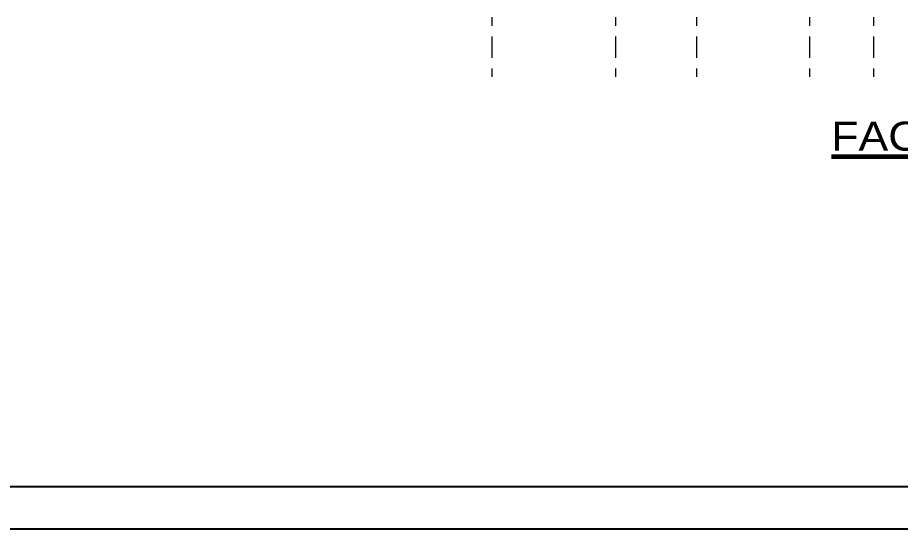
# Model space of a CAD drawing. Header units: metres. Extents: x -50 to 76, y -61 to 14.
# Drawn here: x -23.8 to -13.45, y -60.83 to -54.83 of the extents above; entities that cross this region are included whole.
import ezdxf
from ezdxf.enums import TextEntityAlignment as Align

# ---------------------------------------------------------------- set-up
doc = ezdxf.new("R2010")
doc.units = ezdxf.units.M
doc.header["$MEASUREMENT"] = 0
doc.linetypes.add('CENTERX2', pattern=[4, 2.5, -0.5, 0.5, -0.5])
doc.linetypes.add('DASHDOT2', pattern=[0.5, 0.25, -0.125, 0, -0.125])
doc.layers.add('EJES', color=251, linetype='CENTERX2', lineweight=0)
doc.layers.add('TITULOS', color=9, linetype='Continuous', lineweight=60)
doc.styles.add('DISEÑO', font='arial.ttf', dxfattribs={"width": 1.1})

# ---------------------------------------------------------------- blocks, each defined once
blk = doc.blocks.new('FORMATO')
for p, q in [((-56.887, -40.772), (-115.887, -40.772)), ((-56.387, -41.272), (-116.387, -41.272))]:
    blk.add_line(p, q)

msp = doc.modelspace()

# ---------------------------------------------------------------- linework, layer by layer
at = {"layer": 'EJES', "linetype": 'DASHDOT2'}
for p, q in [((-18.241, -45.451), (-18.241, -55.6)), ((-16.791, -45.451), (-16.791, -55.6)), ((-15.841, -45.451), (-15.841, -55.6)), ((-14.516, -45.451), (-14.516, -55.6)), ((-13.766, -45.451), (-13.766, -55.6))]:
    msp.add_line(p, q, dxfattribs=at)

# ---------------------------------------------------------------- block references
msp.add_blockref('FORMATO', (65.943, -19.558))

# ---------------------------------------------------------------- texts
at = {"layer": 'TITULOS', "style": 'DISEÑO', "width": 1.1}
msp.add_text('%%UFACHADA LATERAL DERECHA', height=0.33936, dxfattribs=at).set_placement((-10.437, -56.492), align=Align.BOTTOM_CENTER)

doc.saveas('drawing.dxf')
